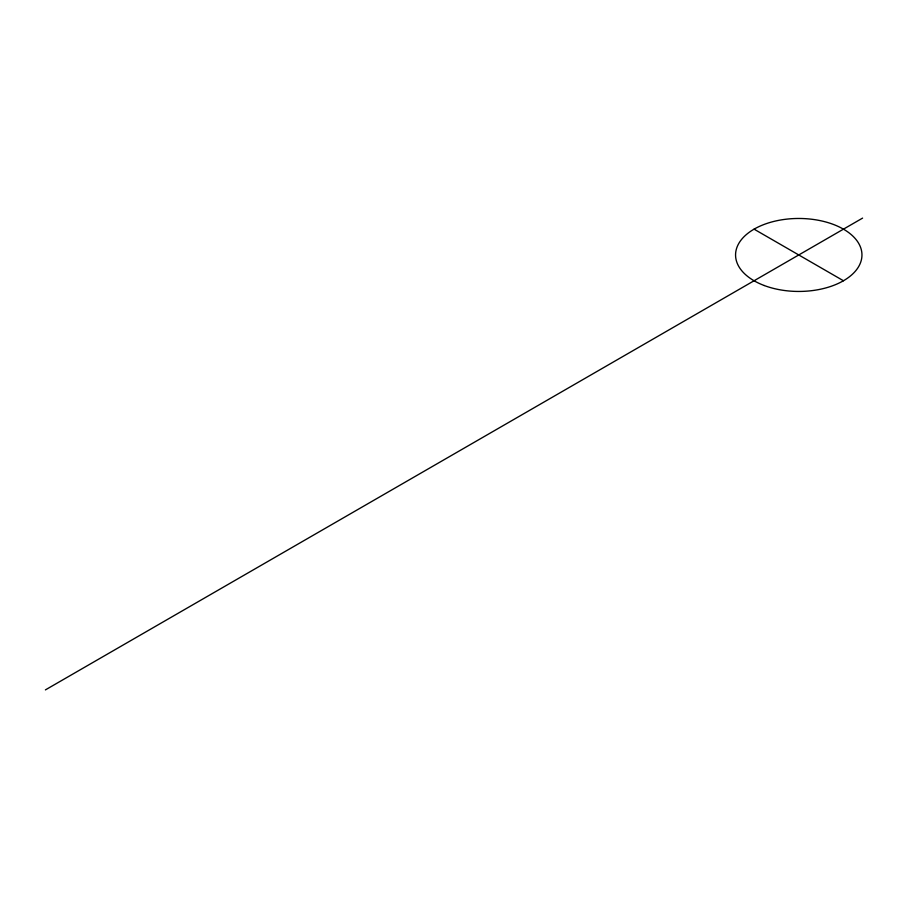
<?xml version="1.0" encoding="UTF-8"?>
<svg xmlns="http://www.w3.org/2000/svg" width="908" height="908" viewBox="0 0 908 908"><rect width="100%" height="100%" fill="white"/><g stroke="black" fill="none" stroke-linecap="round" stroke-linejoin="round"><path stroke-width="1.36" d="M45.4 689.898L862.6 218.102M754.071 229.156L843.453 280.754M764.207 285.509A63.197 36.49 0 0 0 861.862 256.953A63.197 36.49 0 0 0 770.211 222.403A63.197 36.49 0 0 0 764.207 285.509"/></g></svg>
